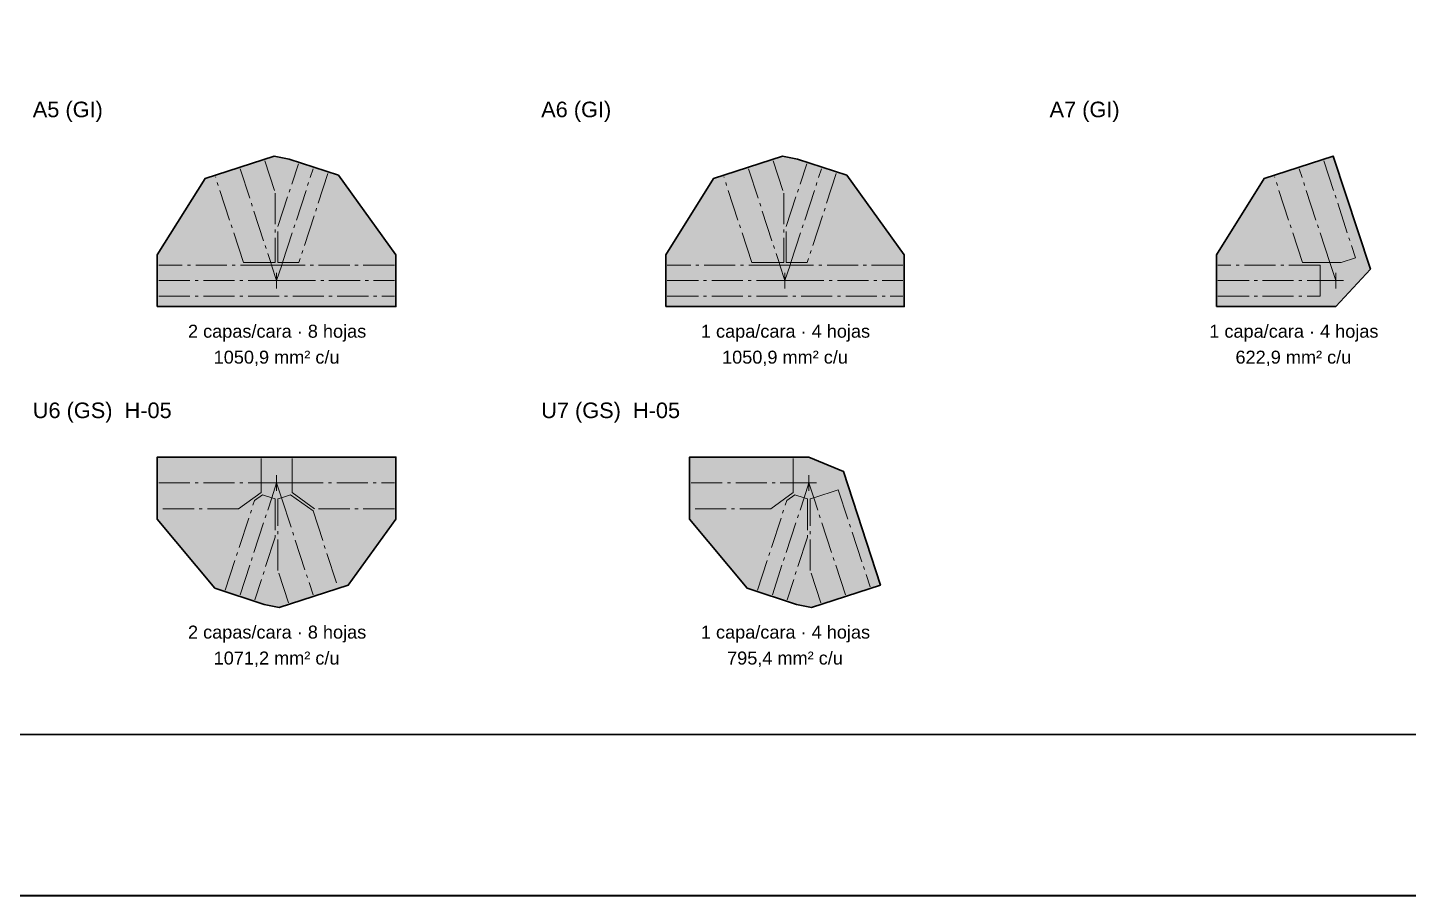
# Model space of a CAD drawing. Header units: millimetres. Extents: x 10 to 1179, y 10 to 831.
# Drawn here: x 521 to 787.2, y 10 to 177.3 of the extents above; entities that cross this region are included whole.
import ezdxf

# ---------------------------------------------------------------- set-up
doc = ezdxf.new("R2010")
doc.units = ezdxf.units.MM
doc.linetypes.add('LT_EJE', pattern=[8.6, 6, -1, 0.6, -1])
for name, color, linetype, lineweight in [('CAJETIN', 7, 'CONTINUOUS', 30), ('CORTE', 7, 'CONTINUOUS', 35), ('EJE', 1, 'LT_EJE', 13), ('MARCO', 7, 'CONTINUOUS', 40), ('SOMBRA', 254, 'CONTINUOUS', 0), ('TEXTO', 7, 'CONTINUOUS', 18)]:
    doc.layers.add(name, color=color, linetype=linetype, lineweight=lineweight)
doc.styles.add('PLANO', font='arial.ttf')

msp = doc.modelspace()

# ---------------------------------------------------------------- hatches: boundary and pattern name
at = {"layer": 'SOMBRA'}
h = msp.add_hatch(color=254, dxfattribs=at)
h.dxf.hatch_style = 1
h.paths.add_polyline_path([(546, 123.5), (592, 123.5), (592, 133.5), (580.9, 148.8), (571.4, 151.9), (568.5, 152.5), (555.2, 148.2), (546, 133.5)])
h = msp.add_hatch(color=254, dxfattribs=at)
h.dxf.hatch_style = 1
h.paths.add_polyline_path([(644, 123.5), (690, 123.5), (690, 133.5), (678.9, 148.8), (669.4, 151.9), (666.5, 152.5), (653.2, 148.2), (644, 133.5)])
h = msp.add_hatch(color=254, dxfattribs=at)
h.dxf.hatch_style = 1
h.paths.add_polyline_path([(750.15, 123.5), (773.15, 123.5), (779.85, 130.7), (772.65, 152.5), (759.35, 148.2), (750.15, 133.5)])
h = msp.add_hatch(color=254, dxfattribs=at)
h.dxf.hatch_style = 1
h.paths.add_polyline_path([(546, 82.5), (557.1, 69.2), (566.6, 66.1), (569.5, 65.5), (582.8, 69.8), (592, 82.5), (592, 94.5), (546, 94.5)])
h = msp.add_hatch(color=254, dxfattribs=at)
h.dxf.hatch_style = 1
h.paths.add_polyline_path([(648.6, 82.5), (659.7, 69.2), (669.2, 66.1), (672.1, 65.5), (685.4, 69.8), (678.3, 91.7), (671.6, 94.5), (648.6, 94.5)])

# ---------------------------------------------------------------- linework, layer by layer
at = {"layer": 'CAJETIN'}
msp.add_line((10, 41), (850, 41), dxfattribs=at)
at = {"layer": 'CORTE'}
for points in [[(546, 123.5), (592, 123.5), (592, 133.5), (580.9, 148.8), (571.4, 151.9), (568.5, 152.5), (555.2, 148.2), (546, 133.5)], [(644, 123.5), (690, 123.5), (690, 133.5), (678.9, 148.8), (669.4, 151.9), (666.5, 152.5), (653.2, 148.2), (644, 133.5)], [(750.15, 123.5), (773.15, 123.5), (779.85, 130.7), (772.65, 152.5), (759.35, 148.2), (750.15, 133.5)], [(546, 82.5), (557.1, 69.2), (566.6, 66.1), (569.5, 65.5), (582.8, 69.8), (592, 82.5), (592, 94.5), (546, 94.5)], [(648.6, 82.5), (659.7, 69.2), (669.2, 66.1), (672.1, 65.5), (685.4, 69.8), (678.3, 91.7), (671.6, 94.5), (648.6, 94.5)]]:
    msp.add_lwpolyline(points, close=True, dxfattribs=at)
at = {"layer": 'EJE'}
for points in [[(561.96, 150.07), (567.86, 132)], [(566.72, 151.61), (568.75, 145.38), (568.75, 132), (567.86, 132)], [(570.14, 132), (569.25, 132), (569.25, 138.93), (573.19, 151)], [(570.14, 132), (576.04, 150.07)], [(578.89, 149.14), (573.3, 132), (570.14, 132)], [(659.96, 150.07), (665.86, 132)], [(664.72, 151.61), (666.75, 145.38), (666.75, 132), (665.86, 132)], [(668.14, 132), (667.25, 132), (667.25, 138.93), (671.19, 151)], [(668.14, 132), (674.04, 150.07)], [(676.89, 149.14), (671.3, 132), (668.14, 132)], [(772.01, 132), (766.11, 150.07)], [(770.87, 151.61), (776.97, 132.9), (774.2, 132), (772.01, 132)], [(567.86, 132), (562.6, 132), (557.2, 148.53)], [(665.86, 132), (660.6, 132), (655.2, 148.53)], [(772.01, 132), (766.75, 132), (761.35, 148.53)], [(568.02, 131.5), (546.3, 131.5)], [(567.86, 132), (568.02, 131.5)], [(569.98, 131.5), (568.02, 131.5)], [(568.02, 131.5), (569, 128.5)], [(569, 128.5), (569.98, 131.5)], [(569.98, 131.5), (570.14, 132)], [(591.7, 131.5), (569.98, 131.5)], [(666.02, 131.5), (644.3, 131.5)], [(665.86, 132), (666.02, 131.5)], [(667.98, 131.5), (666.02, 131.5)], [(666.02, 131.5), (667, 128.5)], [(667, 128.5), (667.98, 131.5)], [(667.98, 131.5), (668.14, 132)], [(689.7, 131.5), (667.98, 131.5)], [(770.15, 128.5), (770.15, 131.5), (750.45, 131.5)], [(773.15, 128.5), (772.01, 132)], [(546.3, 128.5), (567.5, 128.5), (569, 128.5)], [(569, 128.5), (569, 130)], [(569, 127), (569, 128.5)], [(569, 128.5), (570.5, 128.5), (591.7, 128.5)], [(644.3, 128.5), (665.5, 128.5), (667, 128.5)], [(667, 128.5), (667, 130)], [(667, 127), (667, 128.5)], [(667, 128.5), (668.5, 128.5), (689.7, 128.5)], [(750.45, 125.5), (770.15, 125.5), (770.15, 128.5)], [(750.45, 128.5), (770.15, 128.5)], [(770.15, 128.5), (771.65, 128.5), (773.15, 128.5)], [(773.15, 128.5), (773.15, 130)], [(773.15, 127), (773.15, 128.5)], [(773.15, 128.5), (774.65, 128.5)], [(546.3, 125.5), (591.7, 125.5)], [(644.3, 125.5), (689.7, 125.5)], [(566, 94.2), (566, 89.5)], [(572, 89.5), (572, 94.2)], [(668.6, 94.2), (668.6, 89.5)], [(569, 89.5), (569, 91)], [(671.6, 89.5), (671.6, 91)], [(566, 89.5), (566, 87.63), (561.68, 84.5), (546.3, 84.5)], [(546.3, 89.5), (566, 89.5)], [(566, 89.5), (567.5, 89.5), (569, 89.5)], [(568.07, 86.65), (569, 89.5)], [(569, 88), (569, 89.5)], [(569, 89.5), (570.5, 89.5), (572, 89.5)], [(569, 89.5), (569.93, 86.65)], [(572, 89.5), (591.7, 89.5)], [(591.7, 84.5), (576.32, 84.5), (572, 87.63), (572, 89.5)], [(668.6, 89.5), (668.6, 87.63), (664.28, 84.5), (648.9, 84.5)], [(648.9, 89.5), (668.6, 89.5)], [(668.6, 89.5), (670.1, 89.5), (671.6, 89.5)], [(670.67, 86.65), (671.6, 89.5)], [(671.6, 88), (671.6, 89.5)], [(671.6, 89.5), (673.1, 89.5)], [(672.53, 86.65), (671.6, 89.5)], [(672.53, 86.65), (677.28, 88.2), (683.4, 69.47)], [(559.11, 68.86), (564.73, 86.1), (566.29, 87.23), (568.07, 86.65)], [(561.96, 67.93), (568.07, 86.65)], [(568.07, 86.65), (568.75, 86.43), (568.75, 79.07), (564.81, 67)], [(571.28, 66.39), (569.25, 72.62), (569.25, 86.43), (569.93, 86.65)], [(569.93, 86.65), (571.71, 87.23), (576.02, 84.1), (580.8, 69.47)], [(569.93, 86.65), (576.04, 67.93)], [(661.71, 68.86), (667.33, 86.1), (668.89, 87.23), (670.67, 86.65)], [(664.56, 67.93), (670.67, 86.65)], [(670.67, 86.65), (671.35, 86.43), (671.35, 79.07), (667.41, 67)], [(673.88, 66.39), (671.85, 72.62), (671.85, 86.43), (672.53, 86.65)], [(678.64, 67.93), (672.53, 86.65)]]:
    msp.add_lwpolyline(points, dxfattribs=at)
at = {"layer": 'MARCO'}
msp.add_lwpolyline([(10, 10), (1179, 10), (1179, 831), (10, 831)], close=True, dxfattribs=at)

# ---------------------------------------------------------------- texts
at = {"layer": 'TEXTO', "style": 'PLANO'}
for s, height, p in [('A5 (GI)', 3, (522, 160)), ('A6 (GI)', 3, (620, 160)), ('A7 (GI)', 3, (718, 160)), ('2 capas/cara · 8 hojas', 2.5, (551.92, 117.5)), ('1 capa/cara · 4 hojas', 2.5, (650.79, 117.5)), ('1 capa/cara · 4 hojas', 2.5, (748.79, 117.5)), ('1050,9 mm² c/u', 2.5, (556.87, 112.5)), ('1050,9 mm² c/u', 2.5, (654.87, 112.5)), ('622,9 mm² c/u', 2.5, (753.84, 112.5)), ('U6 (GS)  H-05', 3, (522, 102)), ('U7 (GS)  H-05', 3, (620, 102)), ('2 capas/cara · 8 hojas', 2.5, (551.92, 59.5)), ('1 capa/cara · 4 hojas', 2.5, (650.79, 59.5)), ('1071,2 mm² c/u', 2.5, (556.87, 54.5)), ('795,4 mm² c/u', 2.5, (655.84, 54.5))]:
    msp.add_text(s, height=height, dxfattribs=at).set_placement(p)

doc.saveas('drawing.dxf')
